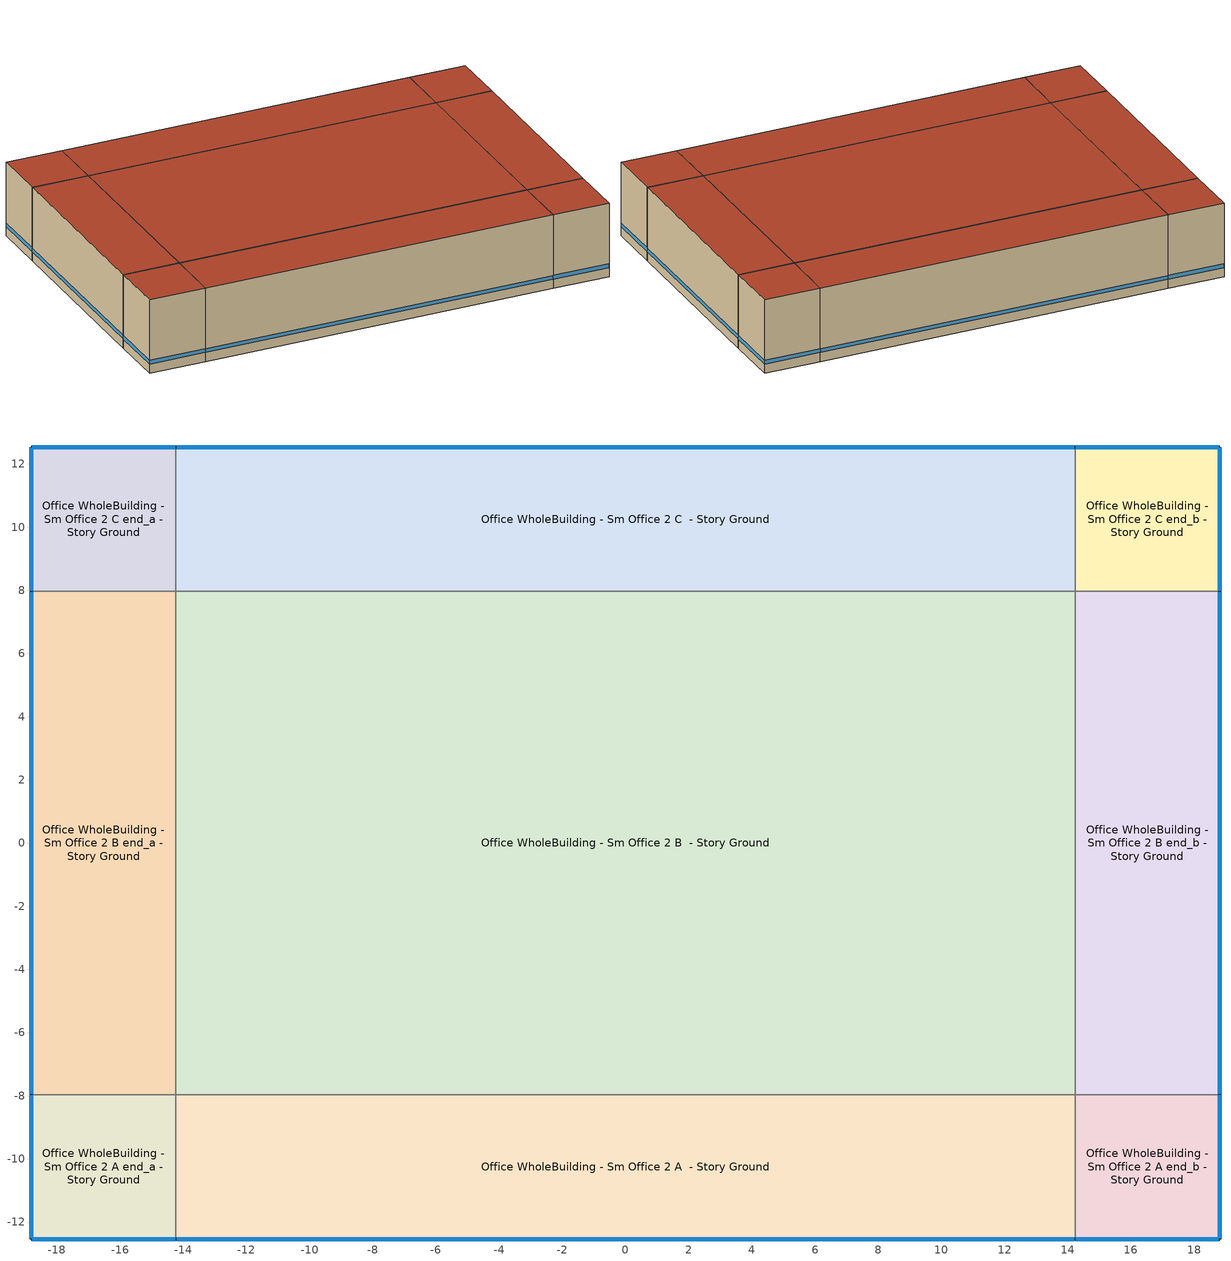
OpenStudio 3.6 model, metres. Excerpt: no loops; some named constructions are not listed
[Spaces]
Office WholeBuilding - Sm Office 2 A end_a - Story Ground
 floor ground (Foundation F 09 Perim 914 Area 209): -18.8,-12.54 -18.8,-7.96 -14.23,-7.96 -14.23,-12.54 z0
 wall outside: -18.8,-7.96 -18.8,-12.54 -14.23,-12.54 z0:6.1
 wall to Office WholeBuilding - Sm Office 2 B end_a - Story Ground: -14.23,-7.96 -18.8,-7.96 z0:6.1
 wall to Office WholeBuilding - Sm Office 2 A  - Story Ground: -14.23,-12.54 -14.23,-7.96 z0:6.1
 window: -18.8,-7.99 -18.8,-12.51 / -18.78,-12.54 -14.26,-12.54 z0.76:1.07
 roof outside: -14.23,-12.54 -14.23,-7.96 -18.8,-7.96 -18.8,-12.54 z6.1
Office WholeBuilding - Sm Office 2 B end_a - Story Ground
 floor ground (Foundation F 09 Perim 1593 Area 7283): -18.8,-7.96 -18.8,7.96 -14.23,7.96 -14.23,-7.96 z0
 wall outside: -18.8,7.96 -18.8,-7.96 z0:6.1
 wall to Office WholeBuilding - Sm Office 2 C end_a - Story Ground: -14.23,7.96 -18.8,7.96 z0:6.1
 wall to Office WholeBuilding - Sm Office 2 B  - Story Ground: -14.23,-7.96 -14.23,7.96 z0:6.1
 window: -18.8,7.94 -18.8,-7.94 z0.76:1.07
 roof outside: -14.23,-7.96 -14.23,7.96 -18.8,7.96 -18.8,-7.96 z6.1
Office WholeBuilding - Sm Office 2 C end_a - Story Ground
 floor ground (Foundation F 09 Perim 914 Area 209): -18.8,7.96 -18.8,12.54 -14.23,12.54 -14.23,7.96 z0
 wall outside: -14.23,12.54 -18.8,12.54 -18.8,7.96 z0:6.1
 wall to Office WholeBuilding - Sm Office 2 C  - Story Ground: -14.23,7.96 -14.23,12.54 z0:6.1
 window: -18.8,12.51 -18.8,7.99 / -14.26,12.54 -18.78,12.54 z0.76:1.07
 roof outside: -14.23,7.96 -14.23,12.54 -18.8,12.54 -18.8,7.96 z6.1
Office WholeBuilding - Sm Office 2 A  - Story Ground
 floor ground (Foundation F 09 Perim 2847 Area 13014): -14.23,-12.54 -14.23,-7.96 14.23,-7.96 14.23,-12.54 z0
 wall outside: -14.23,-12.54 14.23,-12.54 z0:6.1
 wall to Office WholeBuilding - Sm Office 2 B  - Story Ground: 14.23,-7.96 -14.23,-7.96 z0:6.1
 wall to Office WholeBuilding - Sm Office 2 A end_b - Story Ground: 14.23,-12.54 14.23,-7.96 z0:6.1
 window: -14.21,-12.54 14.21,-12.54 z0.76:1.07
 roof outside: 14.23,-12.54 14.23,-7.96 -14.23,-7.96 -14.23,-12.54 z6.1
Office WholeBuilding - Sm Office 2 B  - Story Ground
 floor ground (Foundation F 09 Perim 0 Area 45342): -14.23,-7.96 -14.23,7.96 14.23,7.96 14.23,-7.96 z0
 wall to Office WholeBuilding - Sm Office 2 C  - Story Ground: 14.23,7.96 -14.23,7.96 z0:6.1
 wall to Office WholeBuilding - Sm Office 2 B end_b - Story Ground: 14.23,-7.96 14.23,7.96 z0:6.1
 roof outside: 14.23,-7.96 14.23,7.96 -14.23,7.96 -14.23,-7.96 z6.1
Office WholeBuilding - Sm Office 2 C  - Story Ground
 floor ground (Foundation F 09 Perim 2847 Area 13014): -14.23,7.96 -14.23,12.54 14.23,12.54 14.23,7.96 z0
 wall outside: 14.23,12.54 -14.23,12.54 z0:6.1
 wall to Office WholeBuilding - Sm Office 2 C end_b - Story Ground: 14.23,7.96 14.23,12.54 z0:6.1
 window: 14.21,12.54 -14.21,12.54 z0.76:1.07
 roof outside: 14.23,7.96 14.23,12.54 -14.23,12.54 -14.23,7.96 z6.1
Office WholeBuilding - Sm Office 2 A end_b - Story Ground
 floor ground (Foundation F 09 Perim 914 Area 209): 14.23,-12.54 14.23,-7.96 18.8,-7.96 18.8,-12.54 z0
 wall outside: 14.23,-12.54 18.8,-12.54 18.8,-7.96 z0:6.1
 wall to Office WholeBuilding - Sm Office 2 B end_b - Story Ground: 18.8,-7.96 14.23,-7.96 z0:6.1
 window: 18.8,-12.51 18.8,-7.99 / 14.26,-12.54 18.78,-12.54 z0.76:1.07
 roof outside: 18.8,-12.54 18.8,-7.96 14.23,-7.96 14.23,-12.54 z6.1
Office WholeBuilding - Sm Office 2 B end_b - Story Ground
 floor ground (Foundation F 09 Perim 1593 Area 7283): 14.23,-7.96 14.23,7.96 18.8,7.96 18.8,-7.96 z0
 wall outside: 18.8,-7.96 18.8,7.96 z0:6.1
 wall to Office WholeBuilding - Sm Office 2 C end_b - Story Ground: 18.8,7.96 14.23,7.96 z0:6.1
 window: 18.8,-7.94 18.8,7.94 z0.76:1.07
 roof outside: 18.8,-7.96 18.8,7.96 14.23,7.96 14.23,-7.96 z6.1
Office WholeBuilding - Sm Office 2 C end_b - Story Ground
 floor ground (Foundation F 09 Perim 914 Area 209): 14.23,7.96 14.23,12.54 18.8,12.54 18.8,7.96 z0
 wall outside: 18.8,7.96 18.8,12.54 14.23,12.54 z0:6.1
 window: 18.78,12.54 14.26,12.54 / 18.8,7.99 18.8,12.51 z0.76:1.07
 roof outside: 18.8,7.96 18.8,12.54 14.23,12.54 14.23,7.96 z6.1
[Schedule:Ruleset]
Name | Default Day Schedule | Summer Design Day Schedule | Winter Design Day Schedule
Clothing Schedule | Clothing Schedule Default Winter Clothes
Work Efficiency Schedule | Work Efficiency Schedule Default
OfficeSmall INFIL_QUARTER_ON_SCH | OfficeSmall INFIL_QUARTER_ON_SCH Default | OfficeSmall INFIL_QUARTER_ON_SCH Summer Design Day | OfficeSmall INFIL_QUARTER_ON_SCH Winter Design Day
OfficeSmall BLDG_LIGHT_SCH_2010 | OfficeSmall BLDG_LIGHT_SCH_2010 Default | OfficeSmall BLDG_LIGHT_SCH_2010 Summer Design Day | OfficeSmall BLDG_LIGHT_SCH_2010 Winter Design Day
OfficeSmall BLDG_EQUIP_SCH_2010 | OfficeSmall BLDG_EQUIP_SCH_2010 Default | OfficeSmall BLDG_EQUIP_SCH_2010 Summer Design Day | OfficeSmall BLDG_EQUIP_SCH_2010 Winter Design Day
[Schedule:Day]
Clothing Schedule Default Winter Clothes; OfficeSmall INFIL_QUARTER_ON_SCH Default; OfficeSmall BLDG_LIGHT_SCH_2010 Summer Design Day; OfficeSmall BLDG_EQUIP_SCH_2010 Summer Design Day; Building Hours of Operation NonResidential Sunday: 24, 0, 1
Clothing Schedule Summer Clothes: 24, 0, 0.5
Air Velocity Schedule Default: 24, 0, 0.2
Work Efficiency Schedule Default; OfficeSmall BLDG_LIGHT_SCH_2010 Winter Design Day; OfficeSmall BLDG_EQUIP_SCH_2010 Winter Design Day: 24, 0, 0
OfficeSmall INFIL_QUARTER_ON_SCH Summer Design Day; OfficeSmall INFIL_QUARTER_ON_SCH SmrDsn|Wkdy Day: 7, 0, 1, 19, 0, 0.25, 24, 0, 1
OfficeSmall INFIL_QUARTER_ON_SCH Winter Design Day; OfficeSmall INFIL_QUARTER_ON_SCH WntrDsn|Sat Day: 7, 0, 1, 18, 0, 0.25, 24, 0, 1
OfficeSmall BLDG_LIGHT_SCH_2010 Default; autogen OfficeSmall BLDG_LIGHT_SCH_2010 1_day_sch: Yes, 4, 30, 0.18, 4, 40, 0.188333, 4, 50, 0.196667, 5, 0, 0.205, 5, 10, 0.213333, 5, 20, 0.221667, 5, 30, 0.23, 5, 40, 0.222843, 5, 50, 0.215686, 6, 0, 0.20853, 6, 10, 0.201373, 6, 20, 0.194216, 6, 30, 0.187059, 6, 40, 0.212813, 6, 50, 0.238568, 7, 0, 0.264323, 7, 10, 0.290077, 7, 20, 0.315831, 7, 30, 0.341586, 7, 40, 0.40665, 7, 50, 0.471714, 8, 0, 0.536778, 8, 9, 0.601842, 8, 19, 0.666906, 8, 29, 0.73197, 8, 30, 0.73197, 11, 30, 0.73197, 11, 39, 0.718415, 11, 49, 0.70486, 11, 59, 0.691305, 12, 9, 0.67775, 12, 19, 0.664195, 12, 29, 0.65064, 12, 30, 0.65064, 12, 39, 0.664195, 12, 49, 0.67775, 12, 59, 0.691305, 13, 9, 0.70486, 13, 19, 0.718415, 13, 29, 0.73197, 13, 30, 0.73197, 16, 30, 0.73197, 16, 40, 0.692661, 16, 50, 0.653351, 17, 0, 0.614041, 17, 10, 0.574732, 17, 20, 0.535422, 17, 30, 0.496113, 17, 40, 0.470359, 17, 50, 0.444604, 18, 0, 0.418849, 18, 10, 0.393095, 18, 20, 0.36734, 18, 30, 0.341586, 19, 0, 0.341586, 19, 10, 0.334809, 19, 20, 0.328031, 19, 30, 0.321254, 19, 40, 0.314476, 19, 50, 0.307698, 20, 0, 0.300921, 20, 10, 0.294144, 20, 20, 0.287366, 20, 30, 0.280589, 20, 40, 0.273811, 20, 50, 0.267033, 21, 0, 0.260256, 21, 30, 0.260256, 21, 40, 0.248057, 21, 50, 0.235857, 22, 0, 0.223658, 22, 10, 0.211458, 22, 20, 0.199259, 22, 30, 0.187059, 22, 40, 0.185883, 22, 50, 0.184706, 23, 0, 0.18353, 23, 10, 0.182353, 23, 20, 0.181176, 23, 30, 0.18, 24, 0, 0.18
OfficeSmall BLDG_LIGHT_SCH_2010 Wknd Day: Yes, 4, 30, 0.18, 24, 0, 0.18
OfficeSmall BLDG_EQUIP_SCH_2010 Default; autogen OfficeSmall BLDG_EQUIP_SCH_2010 1_day_sch: Yes, 0, 10, 0.3406, 0, 20, 0.383175, 0, 30, 0.42575, 5, 0, 0.42575, 5, 10, 0.430661, 5, 20, 0.435571, 5, 30, 0.440482, 5, 40, 0.445393, 5, 50, 0.450303, 6, 0, 0.455214, 6, 10, 0.460124, 6, 20, 0.465035, 6, 30, 0.469946, 6, 40, 0.474856, 6, 50, 0.479767, 7, 0, 0.484677, 7, 10, 0.525067, 7, 20, 0.565457, 7, 30, 0.605847, 7, 40, 0.646237, 7, 50, 0.686626, 8, 0, 0.727016, 8, 10, 0.767406, 8, 20, 0.807796, 8, 30, 0.848186, 8, 39, 0.888575, 8, 49, 0.928965, 8, 59, 0.969355, 9, 0, 0.969355, 11, 30, 0.969355, 11, 39, 0.959661, 11, 49, 0.949968, 11, 59, 0.940274, 12, 9, 0.930581, 12, 19, 0.920887, 12, 29, 0.911194, 12, 30, 0.911194, 12, 39, 0.920887, 12, 49, 0.930581, 12, 59, 0.940274, 13, 9, 0.949968, 13, 19, 0.959661, 13, 29, 0.969355, 13, 30, 0.969355, 16, 30, 0.969355, 16, 40, 0.888575, 16, 50, 0.807796, 17, 0, 0.727016, 17, 10, 0.646237, 17, 20, 0.565457, 17, 30, 0.484677, 17, 40, 0.43621, 17, 50, 0.387742, 18, 0, 0.339274, 18, 10, 0.290806, 18, 20, 0.242339, 18, 30, 0.193871, 22, 30, 0.193871, 22, 40, 0.189942, 22, 50, 0.186014, 23, 0, 0.182086, 23, 10, 0.178157, 23, 20, 0.174229, 23, 30, 0.1703, 23, 40, 0.212875, 23, 50, 0.25545, 24, 0, 0.298025
OfficeSmall BLDG_EQUIP_SCH_2010 Wknd Day: Yes, 4, 30, 0.1703, 24, 0, 0.1703
autogen OfficeSmall ACTIVITY_SCH 0_day_sch: Yes, 24, 0, 120
autogen OfficeSmall BLDG_OCC_SCH 0_day_sch: Yes, 5, 30, 0.570791, 5, 40, 0.570603, 5, 50, 0.570414, 6, 0, 0.570225, 6, 10, 0.570036, 6, 20, 0.569848, 6, 30, 0.569659, 6, 40, 0.569281, 6, 50, 0.568904, 7, 0, 0.568526, 7, 10, 0.568149, 7, 20, 0.567771, 7, 30, 0.567394, 7, 40, 0.567583, 7, 50, 0.567771, 8, 0, 0.56796, 8, 9, 0.568149, 8, 19, 0.568338, 8, 29, 0.568526, 8, 30, 0.568526, 11, 30, 0.568526, 11, 39, 0.568715, 11, 49, 0.568904, 11, 59, 0.569093, 12, 9, 0.569281, 12, 19, 0.56947, 12, 29, 0.569659, 12, 30, 0.569659, 13, 30, 0.569659, 16, 30, 0.569659, 16, 40, 0.569848, 16, 50, 0.570036, 17, 0, 0.570225, 17, 10, 0.570414, 17, 20, 0.570603, 17, 30, 0.570791, 18, 30, 0.570791, 21, 30, 0.570791, 22, 30, 0.570791, 23, 30, 0.570791, 24, 0, 0.570791
autogen OfficeSmall HTGSETP_SCH_NO_OPTIMUM 0_day_sch: Yes, 6, 0, 18.3368, 19, 0, 18.3368, 24, 0, 18.3368
Schedule Day 89: 1, 0, 0.7, 2, 0, 0.7, 3, 0, 0.7, 4, 0, 0.7, 5, 0, 0.7, 6, 0, 0.7, 7, 0, 1, 8, 0, 1, 9, 0, 1, 10, 0, 1, 11, 0, 1, 12, 0, 1, 13, 0, 1, 14, 0, 1, 15, 0, 1, 16, 0, 1, 17, 0, 0, 18, 0, 0, 19, 0, 0, 20, 0, 0, 21, 0, 0, 22, 0, 0, 23, 0, 0, 24, 0, 0
Schedule Day 90; Schedule Day 91; Schedule Day 92; Schedule Day 93; Schedule Day 94; Schedule Day 95; Schedule Day 129; Schedule Day 130; Schedule Day 131; Schedule Day 132; Schedule Day 133; Schedule Day 134; Schedule Day 135; Schedule Day 136; Schedule Day 138; Schedule Day 139; Schedule Day 140; Schedule Day 141; Schedule Day 142; Schedule Day 143; Schedule Day 146; Schedule Day 147; Schedule Day 148; Schedule Day 149; Schedule Day 150; Schedule Day 151; Schedule Day 154; Schedule Day 155; Schedule Day 156; Schedule Day 157; Schedule Day 158; Schedule Day 159; Schedule Day 170; Schedule Day 171; Schedule Day 172; Schedule Day 173; Schedule Day 174; Schedule Day 175; Schedule Day 178; Schedule Day 179; Schedule Day 180; Schedule Day 181; Schedule Day 182; Schedule Day 183; Schedule Day 210; Schedule Day 211; Schedule Day 212; Schedule Day 213; Schedule Day 214; Schedule Day 215; Schedule Day 242; Schedule Day 243; Schedule Day 244; Schedule Day 245; Schedule Day 246; Schedule Day 247: 1, 0, 0, 2, 0, 0, 3, 0, 0, 4, 0, 0, 5, 0, 0, 6, 0, 0, 7, 0, 0, 8, 0, 0, 9, 0, 0, 10, 0, 0, 11, 0, 0, 12, 0, 0, 13, 0, 0, 14, 0, 0, 15, 0, 0, 16, 0, 0, 17, 0, 0, 18, 0, 0, 19, 0, 0, 20, 0, 0, 21, 0, 0, 22, 0, 0, 23, 0, 0, 24, 0, 0
Schedule Day 96; Schedule Day 160; Schedule Day 184: 1, 0, 0, 2, 0, 0, 3, 0, 0, 4, 0, 0, 5, 0, 0, 6, 0, 0, 7, 0, 0, 8, 0, 0, 9, 0, 0, 10, 0, 0, 11, 0, 0, 12, 0, 0, 13, 0, 0, 14, 0, 0, 15, 0, 0, 16, 0, 0, 17, 0, 1, 18, 0, 1, 19, 0, 1, 20, 0, 1, 21, 0, 1, 22, 0, 1, 23, 0, 1, 24, 0, 1
Schedule Day 137: 1, 0, 0.42575, 2, 0, 0.42575, 3, 0, 0.42575, 4, 0, 0.42575, 5, 0, 0.42575, 6, 0, 0.455214, 7, 0, 0.484677, 8, 0, 0.727016, 9, 0, 0.969355, 10, 0, 0.969355, 11, 0, 0.969355, 12, 0, 0.939305, 13, 0, 0.941244, 14, 0, 0.969355, 15, 0, 0.969355, 16, 0, 0.969355, 17, 0, 0, 18, 0, 0, 19, 0, 0, 20, 0, 0, 21, 0, 0, 22, 0, 0, 23, 0, 0, 24, 0, 0
Schedule Day 144: 1, 0, 0, 2, 0, 0, 3, 0, 0, 4, 0, 0, 5, 0, 0, 6, 0, 0, 7, 0, 0, 8, 0, 0, 9, 0, 0, 10, 0, 0, 11, 0, 0, 12, 0, 0, 13, 0, 0, 14, 0, 0, 15, 0, 0, 16, 0, 0, 17, 0, 0.727016, 18, 0, 0.339274, 19, 0, 0.193871, 20, 0, 0.193871, 21, 0, 0.193871, 22, 0, 0.193871, 23, 0, 0.182086, 24, 0, 0.298025
Schedule Day 145: 1, 0, 0.0400007, 2, 0, 0.0800005, 3, 0, 0.12, 4, 0, 0.16, 5, 0, 0.205, 6, 0, 0.20853, 7, 0, 0.264323, 8, 0, 0.536778, 9, 0, 0.73197, 10, 0, 0.73197, 11, 0, 0.73197, 12, 0, 0.689949, 13, 0, 0.692661, 14, 0, 0.73197, 15, 0, 0.73197, 16, 0, 0.73197, 17, 0, 0, 18, 0, 0, 19, 0, 0, 20, 0, 0, 21, 0, 0, 22, 0, 0, 23, 0, 0, 24, 0, 0
Schedule Day 152: 1, 0, 0, 2, 0, 0, 3, 0, 0, 4, 0, 0, 5, 0, 0, 6, 0, 0, 7, 0, 0, 8, 0, 0, 9, 0, 0, 10, 0, 0, 11, 0, 0, 12, 0, 0, 13, 0, 0, 14, 0, 0, 15, 0, 0, 16, 0, 0, 17, 0, 0.614041, 18, 0, 0.418849, 19, 0, 0.341586, 20, 0, 0.300921, 21, 0, 0.260256, 22, 0, 0.223658, 23, 0, 0.18353, 24, 0, 0.18
Schedule Day 153: 1, 0, 0, 2, 0, 0, 3, 0, 0, 4, 0, 0, 5, 0, 0, 6, 0, 0, 7, 0, 1, 8, 0, 1, 9, 0, 1, 10, 0, 1, 11, 0, 1, 12, 0, 1, 13, 0, 1, 14, 0, 1, 15, 0, 1, 16, 0, 1, 17, 0, 0, 18, 0, 0, 19, 0, 0, 20, 0, 0, 21, 0, 0, 22, 0, 0, 23, 0, 0, 24, 0, 0
Schedule Day 169: 1, 0, 1, 2, 0, 1, 3, 0, 1, 4, 0, 1, 5, 0, 1, 6, 0, 1, 7, 0, 1, 8, 0, 0.25, 9, 0, 0.25, 10, 0, 0.25, 11, 0, 0.25, 12, 0, 0.25, 13, 0, 0.25, 14, 0, 0.25, 15, 0, 0.25, 16, 0, 0.25, 17, 0, 0, 18, 0, 0, 19, 0, 0, 20, 0, 0, 21, 0, 0, 22, 0, 0, 23, 0, 0, 24, 0, 0
Schedule Day 176: 1, 0, 0, 2, 0, 0, 3, 0, 0, 4, 0, 0, 5, 0, 0, 6, 0, 0, 7, 0, 0, 8, 0, 0, 9, 0, 0, 10, 0, 0, 11, 0, 0, 12, 0, 0, 13, 0, 0, 14, 0, 0, 15, 0, 0, 16, 0, 0, 17, 0, 0.25, 18, 0, 0.25, 19, 0, 0.25, 20, 0, 1, 21, 0, 1, 22, 0, 1, 23, 0, 1, 24, 0, 1
Schedule Day 177: 1, 0, 1, 2, 0, 1, 3, 0, 1, 4, 0, 1, 5, 0, 1, 6, 0, 1, 7, 0, 1, 8, 0, 1, 9, 0, 1, 10, 0, 1, 11, 0, 1, 12, 0, 1, 13, 0, 1, 14, 0, 1, 15, 0, 1, 16, 0, 1, 17, 0, 0, 18, 0, 0, 19, 0, 0, 20, 0, 0, 21, 0, 0, 22, 0, 0, 23, 0, 0, 24, 0, 0
Schedule Day 209: 1, 0, 15.4051, 2, 0, 30.8098, 3, 0, 46.2145, 4, 0, 61.6192, 5, 0, 69.3517, 6, 0, 69.412, 7, 0, 69.4723, 8, 0, 69.5327, 9, 0, 69.593, 10, 0, 69.6533, 11, 0, 69.7137, 12, 0, 69.774, 13, 0, 69.8343, 14, 0, 69.8947, 15, 0, 69.955, 16, 0, 70.0153, 17, 0, 0, 18, 0, 0, 19, 0, 0, 20, 0, 0, 21, 0, 0, 22, 0, 0, 23, 0, 0, 24, 0, 0
Schedule Day 216: 1, 0, 0, 2, 0, 0, 3, 0, 0, 4, 0, 0, 5, 0, 0, 6, 0, 0, 7, 0, 0, 8, 0, 0, 9, 0, 0, 10, 0, 0, 11, 0, 0, 12, 0, 0, 13, 0, 0, 14, 0, 0, 15, 0, 0, 16, 0, 0, 17, 0, 70.0756, 18, 0, 70.136, 19, 0, 70.1963, 20, 0, 70.2566, 21, 0, 70.317, 22, 0, 70.3773, 23, 0, 70.4376, 24, 0, 70.498
Schedule Day 241: 1, 0, 3.0562, 2, 0, 6.11233, 3, 0, 9.16845, 4, 0, 12.2246, 5, 0, 15.2807, 6, 0, 18.3368, 7, 0, 18.3368, 8, 0, 18.3368, 9, 0, 18.3368, 10, 0, 18.3368, 11, 0, 18.3368, 12, 0, 18.3368, 13, 0, 18.3368, 14, 0, 18.3368, 15, 0, 18.3368, 16, 0, 18.3368, 17, 0, 0, 18, 0, 0, 19, 0, 0, 20, 0, 0, 21, 0, 0, 22, 0, 0, 23, 0, 0, 24, 0, 0
Schedule Day 248: 1, 0, 0, 2, 0, 0, 3, 0, 0, 4, 0, 0, 5, 0, 0, 6, 0, 0, 7, 0, 0, 8, 0, 0, 9, 0, 0, 10, 0, 0, 11, 0, 0, 12, 0, 0, 13, 0, 0, 14, 0, 0, 15, 0, 0, 16, 0, 0, 17, 0, 18.3368, 18, 0, 18.3368, 19, 0, 18.3368, 20, 0, 18.3368, 21, 0, 18.3368, 22, 0, 18.3368, 23, 0, 18.3368, 24, 0, 18.3368
[Schedule:Rule]
Schedule Rule 3: Schedule Ruleset=Clothing Schedule; Rule Order=0; Day Schedule=Clothing Schedule Summer Clothes; Date Specification Type=DateRange; Start Month=5; Start Day=1; End Month=9; End Day=30
Schedule Rule 9: Schedule Ruleset=OfficeSmall INFIL_QUARTER_ON_SCH; Rule Order=9; Day Schedule=OfficeSmall INFIL_QUARTER_ON_SCH SmrDsn|Wkdy Day; Date Specification Type=DateRange; Start Month=1; Start Day=1; End Month=12; End Day=31; Apply Monday=Yes; Apply Tuesday=Yes; Apply Wednesday=Yes; Apply Thursday=Yes; Apply Friday=Yes
Schedule Rule 10: Schedule Ruleset=OfficeSmall INFIL_QUARTER_ON_SCH; Rule Order=8; Day Schedule=OfficeSmall INFIL_QUARTER_ON_SCH WntrDsn|Sat Day; Date Specification Type=DateRange; Start Month=1; Start Day=1; End Month=12; End Day=31; Apply Saturday=Yes
Schedule Rule 18: Schedule Ruleset=OfficeSmall BLDG_LIGHT_SCH_2010; Rule Order=8; Day Schedule=OfficeSmall BLDG_LIGHT_SCH_2010 Wknd Day; Date Specification Type=DateRange; Start Month=1; Start Day=1; End Month=12; End Day=31; Apply Saturday=Yes; Apply Sunday=Yes
Schedule Rule 20: Schedule Ruleset=OfficeSmall BLDG_EQUIP_SCH_2010; Rule Order=8; Day Schedule=OfficeSmall BLDG_EQUIP_SCH_2010 Wknd Day; Date Specification Type=DateRange; Start Month=1; Start Day=1; End Month=12; End Day=31; Apply Saturday=Yes; Apply Sunday=Yes
autogen OfficeSmall BLDG_EQUIP_SCH_2010 1: Schedule Ruleset=OfficeSmall BLDG_EQUIP_SCH_2010; Rule Order=9; Day Schedule=autogen OfficeSmall BLDG_EQUIP_SCH_2010 1_day_sch; Date Specification Type=SpecificDates; Apply Monday=Yes; Apply Tuesday=Yes; Apply Wednesday=Yes; Apply Thursday=Yes; Apply Friday=Yes; Apply Saturday=Yes; Apply Sunday=Yes; Specific Month 1=1; Specific Day 1=2; Specific Month 2=1; Specific Day 2=9; Specific Month 3=1; Specific Day 3=16; Specific Month 4=1; Specific Day 4=23; Specific Month 5=1; Specific Day 5=30; Specific Month 6=2; Specific Day 6=6; Specific Month 7=2; Specific Day 7=13; Specific Month 8=2; Specific Day 8=20; Specific Month 9=2; Specific Day 9=27; Specific Month 10=3; Specific Day 10=5; Specific Month 11=3; Specific Day 11=12; Specific Month 12=3; Specific Day 12=19; Specific Month 13=3; Specific Day 13=26; Specific Month 14=4; Specific Day 14=2; Specific Month 15=4; Specific Day 15=9; Specific Month 16=4; Specific Day 16=16; Specific Month 17=4; Specific Day 17=23; Specific Month 18=4; Specific Day 18=30; Specific Month 19=5; Specific Day 19=7; Specific Month 20=5; Specific Day 20=14; Specific Month 21=5; Specific Day 21=21; Specific Month 22=5; Specific Day 22=28; Specific Month 23=6; Specific Day 23=4; Specific Month 24=6; Specific Day 24=11; Specific Month 25=6; Specific Day 25=18; Specific Month 26=6; Specific Day 26=25; Specific Month 27=7; Specific Day 27=2; Specific Month 28=7; Specific Day 28=9; Specific Month 29=7; Specific Day 29=16; Specific Month 30=7; Specific Day 30=23; Specific Month 31=7; Specific Day 31=30; Specific Month 32=8; Specific Day 32=6; Specific Month 33=8; Specific Day 33=13; Specific Month 34=8; Specific Day 34=20; Specific Month 35=8; Specific Day 35=27; Specific Month 36=9; Specific Day 36=3; Specific Month 37=9; Specific Day 37=10; Specific Month 38=9; Specific Day 38=17; Specific Month 39=9; Specific Day 39=24; Specific Month 40=10; Specific Day 40=1; Specific Month 41=10; Specific Day 41=8; Specific Month 42=10; Specific Day 42=15; Specific Month 43=10; Specific Day 43=22; Specific Month 44=10; Specific Day 44=29; Specific Month 45=11; Specific Day 45=5; Specific Month 46=11; Specific Day 46=12; Specific Month 47=11; Specific Day 47=19; Specific Month 48=11; Specific Day 48=26; Specific Month 49=12; Specific Day 49=3; Specific Month 50=12; Specific Day 50=10; Specific Month 51=12; Specific Day 51=17; Specific Month 52=12; Specific Day 52=24; Specific Month 53=12; Specific Day 53=31
autogen OfficeSmall BLDG_LIGHT_SCH_2010 1: Schedule Ruleset=OfficeSmall BLDG_LIGHT_SCH_2010; Rule Order=9; Day Schedule=autogen OfficeSmall BLDG_LIGHT_SCH_2010 1_day_sch; Date Specification Type=SpecificDates; Apply Monday=Yes; Apply Tuesday=Yes; Apply Wednesday=Yes; Apply Thursday=Yes; Apply Friday=Yes; Apply Saturday=Yes; Apply Sunday=Yes; Specific Month 1=1; Specific Day 1=2; Specific Month 2=1; Specific Day 2=9; Specific Month 3=1; Specific Day 3=16; Specific Month 4=1; Specific Day 4=23; Specific Month 5=1; Specific Day 5=30; Specific Month 6=2; Specific Day 6=6; Specific Month 7=2; Specific Day 7=13; Specific Month 8=2; Specific Day 8=20; Specific Month 9=2; Specific Day 9=27; Specific Month 10=3; Specific Day 10=5; Specific Month 11=3; Specific Day 11=12; Specific Month 12=3; Specific Day 12=19; Specific Month 13=3; Specific Day 13=26; Specific Month 14=4; Specific Day 14=2; Specific Month 15=4; Specific Day 15=9; Specific Month 16=4; Specific Day 16=16; Specific Month 17=4; Specific Day 17=23; Specific Month 18=4; Specific Day 18=30; Specific Month 19=5; Specific Day 19=7; Specific Month 20=5; Specific Day 20=14; Specific Month 21=5; Specific Day 21=21; Specific Month 22=5; Specific Day 22=28; Specific Month 23=6; Specific Day 23=4; Specific Month 24=6; Specific Day 24=11; Specific Month 25=6; Specific Day 25=18; Specific Month 26=6; Specific Day 26=25; Specific Month 27=7; Specific Day 27=2; Specific Month 28=7; Specific Day 28=9; Specific Month 29=7; Specific Day 29=16; Specific Month 30=7; Specific Day 30=23; Specific Month 31=7; Specific Day 31=30; Specific Month 32=8; Specific Day 32=6; Specific Month 33=8; Specific Day 33=13; Specific Month 34=8; Specific Day 34=20; Specific Month 35=8; Specific Day 35=27; Specific Month 36=9; Specific Day 36=3; Specific Month 37=9; Specific Day 37=10; Specific Month 38=9; Specific Day 38=17; Specific Month 39=9; Specific Day 39=24; Specific Month 40=10; Specific Day 40=1; Specific Month 41=10; Specific Day 41=8; Specific Month 42=10; Specific Day 42=15; Specific Month 43=10; Specific Day 43=22; Specific Month 44=10; Specific Day 44=29; Specific Month 45=11; Specific Day 45=5; Specific Month 46=11; Specific Day 46=12; Specific Month 47=11; Specific Day 47=19; Specific Month 48=11; Specific Day 48=26; Specific Month 49=12; Specific Day 49=3; Specific Month 50=12; Specific Day 50=10; Specific Month 51=12; Specific Day 51=17; Specific Month 52=12; Specific Day 52=24; Specific Month 53=12; Specific Day 53=31
Work Efficiency Schedule Outage Day 304: Schedule Ruleset=Work Efficiency Schedule; Rule Order=7; Day Schedule=Schedule Day 129; Date Specification Type=DateRange; Start Month=10; Start Day=31; End Month=10; End Day=31; Apply Monday=Yes; Apply Tuesday=Yes; Apply Wednesday=Yes; Apply Thursday=Yes; Apply Friday=Yes; Apply Saturday=Yes; Apply Sunday=Yes
Work Efficiency Schedule Outage Day 305: Schedule Ruleset=Work Efficiency Schedule; Rule Order=6; Day Schedule=Schedule Day 130; Date Specification Type=DateRange; Start Month=11; Start Day=1; End Month=11; End Day=1; Apply Monday=Yes; Apply Tuesday=Yes; Apply Wednesday=Yes; Apply Thursday=Yes; Apply Friday=Yes; Apply Saturday=Yes; Apply Sunday=Yes
Work Efficiency Schedule Outage Day 306: Schedule Ruleset=Work Efficiency Schedule; Rule Order=5; Day Schedule=Schedule Day 131; Date Specification Type=DateRange; Start Month=11; Start Day=2; End Month=11; End Day=2; Apply Monday=Yes; Apply Tuesday=Yes; Apply Wednesday=Yes; Apply Thursday=Yes; Apply Friday=Yes; Apply Saturday=Yes; Apply Sunday=Yes
Work Efficiency Schedule Outage Day 307: Schedule Ruleset=Work Efficiency Schedule; Rule Order=4; Day Schedule=Schedule Day 132; Date Specification Type=DateRange; Start Month=11; Start Day=3; End Month=11; End Day=3; Apply Monday=Yes; Apply Tuesday=Yes; Apply Wednesday=Yes; Apply Thursday=Yes; Apply Friday=Yes; Apply Saturday=Yes; Apply Sunday=Yes
Work Efficiency Schedule Outage Day 308: Schedule Ruleset=Work Efficiency Schedule; Rule Order=3; Day Schedule=Schedule Day 133; Date Specification Type=DateRange; Start Month=11; Start Day=4; End Month=11; End Day=4; Apply Monday=Yes; Apply Tuesday=Yes; Apply Wednesday=Yes; Apply Thursday=Yes; Apply Friday=Yes; Apply Saturday=Yes; Apply Sunday=Yes
Work Efficiency Schedule Outage Day 309: Schedule Ruleset=Work Efficiency Schedule; Rule Order=2; Day Schedule=Schedule Day 134; Date Specification Type=DateRange; Start Month=11; Start Day=5; End Month=11; End Day=5; Apply Monday=Yes; Apply Tuesday=Yes; Apply Wednesday=Yes; Apply Thursday=Yes; Apply Friday=Yes; Apply Saturday=Yes; Apply Sunday=Yes
Work Efficiency Schedule Outage Day 310: Schedule Ruleset=Work Efficiency Schedule; Rule Order=1; Day Schedule=Schedule Day 135; Date Specification Type=DateRange; Start Month=11; Start Day=6; End Month=11; End Day=6; Apply Monday=Yes; Apply Tuesday=Yes; Apply Wednesday=Yes; Apply Thursday=Yes; Apply Friday=Yes; Apply Saturday=Yes; Apply Sunday=Yes
Work Efficiency Schedule Outage Day 311: Schedule Ruleset=Work Efficiency Schedule; Rule Order=0; Day Schedule=Schedule Day 136; Date Specification Type=DateRange; Start Month=11; Start Day=7; End Month=11; End Day=7; Apply Monday=Yes; Apply Tuesday=Yes; Apply Wednesday=Yes; Apply Thursday=Yes; Apply Friday=Yes; Apply Saturday=Yes; Apply Sunday=Yes
OfficeSmall BLDG_EQUIP_SCH_2010 Outage Day 304: Schedule Ruleset=OfficeSmall BLDG_EQUIP_SCH_2010; Rule Order=7; Day Schedule=Schedule Day 137; Date Specification Type=DateRange; Start Month=10; Start Day=31; End Month=10; End Day=31; Apply Monday=Yes; Apply Tuesday=Yes; Apply Wednesday=Yes; Apply Thursday=Yes; Apply Friday=Yes; Apply Saturday=Yes; Apply Sunday=Yes
OfficeSmall BLDG_EQUIP_SCH_2010 Outage Day 305: Schedule Ruleset=OfficeSmall BLDG_EQUIP_SCH_2010; Rule Order=6; Day Schedule=Schedule Day 138; Date Specification Type=DateRange; Start Month=11; Start Day=1; End Month=11; End Day=1; Apply Monday=Yes; Apply Tuesday=Yes; Apply Wednesday=Yes; Apply Thursday=Yes; Apply Friday=Yes; Apply Saturday=Yes; Apply Sunday=Yes
OfficeSmall BLDG_EQUIP_SCH_2010 Outage Day 306: Schedule Ruleset=OfficeSmall BLDG_EQUIP_SCH_2010; Rule Order=5; Day Schedule=Schedule Day 139; Date Specification Type=DateRange; Start Month=11; Start Day=2; End Month=11; End Day=2; Apply Monday=Yes; Apply Tuesday=Yes; Apply Wednesday=Yes; Apply Thursday=Yes; Apply Friday=Yes; Apply Saturday=Yes; Apply Sunday=Yes
OfficeSmall BLDG_EQUIP_SCH_2010 Outage Day 307: Schedule Ruleset=OfficeSmall BLDG_EQUIP_SCH_2010; Rule Order=4; Day Schedule=Schedule Day 140; Date Specification Type=DateRange; Start Month=11; Start Day=3; End Month=11; End Day=3; Apply Monday=Yes; Apply Tuesday=Yes; Apply Wednesday=Yes; Apply Thursday=Yes; Apply Friday=Yes; Apply Saturday=Yes; Apply Sunday=Yes
OfficeSmall BLDG_EQUIP_SCH_2010 Outage Day 308: Schedule Ruleset=OfficeSmall BLDG_EQUIP_SCH_2010; Rule Order=3; Day Schedule=Schedule Day 141; Date Specification Type=DateRange; Start Month=11; Start Day=4; End Month=11; End Day=4; Apply Monday=Yes; Apply Tuesday=Yes; Apply Wednesday=Yes; Apply Thursday=Yes; Apply Friday=Yes; Apply Saturday=Yes; Apply Sunday=Yes
OfficeSmall BLDG_EQUIP_SCH_2010 Outage Day 309: Schedule Ruleset=OfficeSmall BLDG_EQUIP_SCH_2010; Rule Order=2; Day Schedule=Schedule Day 142; Date Specification Type=DateRange; Start Month=11; Start Day=5; End Month=11; End Day=5; Apply Monday=Yes; Apply Tuesday=Yes; Apply Wednesday=Yes; Apply Thursday=Yes; Apply Friday=Yes; Apply Saturday=Yes; Apply Sunday=Yes
OfficeSmall BLDG_EQUIP_SCH_2010 Outage Day 310: Schedule Ruleset=OfficeSmall BLDG_EQUIP_SCH_2010; Rule Order=1; Day Schedule=Schedule Day 143; Date Specification Type=DateRange; Start Month=11; Start Day=6; End Month=11; End Day=6; Apply Monday=Yes; Apply Tuesday=Yes; Apply Wednesday=Yes; Apply Thursday=Yes; Apply Friday=Yes; Apply Saturday=Yes; Apply Sunday=Yes
OfficeSmall BLDG_EQUIP_SCH_2010 Outage Day 311: Schedule Ruleset=OfficeSmall BLDG_EQUIP_SCH_2010; Rule Order=0; Day Schedule=Schedule Day 144; Date Specification Type=DateRange; Start Month=11; Start Day=7; End Month=11; End Day=7; Apply Monday=Yes; Apply Tuesday=Yes; Apply Wednesday=Yes; Apply Thursday=Yes; Apply Friday=Yes; Apply Saturday=Yes; Apply Sunday=Yes
OfficeSmall BLDG_LIGHT_SCH_2010 Outage Day 304: Schedule Ruleset=OfficeSmall BLDG_LIGHT_SCH_2010; Rule Order=7; Day Schedule=Schedule Day 145; Date Specification Type=DateRange; Start Month=10; Start Day=31; End Month=10; End Day=31; Apply Monday=Yes; Apply Tuesday=Yes; Apply Wednesday=Yes; Apply Thursday=Yes; Apply Friday=Yes; Apply Saturday=Yes; Apply Sunday=Yes
OfficeSmall BLDG_LIGHT_SCH_2010 Outage Day 305: Schedule Ruleset=OfficeSmall BLDG_LIGHT_SCH_2010; Rule Order=6; Day Schedule=Schedule Day 146; Date Specification Type=DateRange; Start Month=11; Start Day=1; End Month=11; End Day=1; Apply Monday=Yes; Apply Tuesday=Yes; Apply Wednesday=Yes; Apply Thursday=Yes; Apply Friday=Yes; Apply Saturday=Yes; Apply Sunday=Yes
OfficeSmall BLDG_LIGHT_SCH_2010 Outage Day 306: Schedule Ruleset=OfficeSmall BLDG_LIGHT_SCH_2010; Rule Order=5; Day Schedule=Schedule Day 147; Date Specification Type=DateRange; Start Month=11; Start Day=2; End Month=11; End Day=2; Apply Monday=Yes; Apply Tuesday=Yes; Apply Wednesday=Yes; Apply Thursday=Yes; Apply Friday=Yes; Apply Saturday=Yes; Apply Sunday=Yes
OfficeSmall BLDG_LIGHT_SCH_2010 Outage Day 307: Schedule Ruleset=OfficeSmall BLDG_LIGHT_SCH_2010; Rule Order=4; Day Schedule=Schedule Day 148; Date Specification Type=DateRange; Start Month=11; Start Day=3; End Month=11; End Day=3; Apply Monday=Yes; Apply Tuesday=Yes; Apply Wednesday=Yes; Apply Thursday=Yes; Apply Friday=Yes; Apply Saturday=Yes; Apply Sunday=Yes
OfficeSmall BLDG_LIGHT_SCH_2010 Outage Day 308: Schedule Ruleset=OfficeSmall BLDG_LIGHT_SCH_2010; Rule Order=3; Day Schedule=Schedule Day 149; Date Specification Type=DateRange; Start Month=11; Start Day=4; End Month=11; End Day=4; Apply Monday=Yes; Apply Tuesday=Yes; Apply Wednesday=Yes; Apply Thursday=Yes; Apply Friday=Yes; Apply Saturday=Yes; Apply Sunday=Yes
OfficeSmall BLDG_LIGHT_SCH_2010 Outage Day 309: Schedule Ruleset=OfficeSmall BLDG_LIGHT_SCH_2010; Rule Order=2; Day Schedule=Schedule Day 150; Date Specification Type=DateRange; Start Month=11; Start Day=5; End Month=11; End Day=5; Apply Monday=Yes; Apply Tuesday=Yes; Apply Wednesday=Yes; Apply Thursday=Yes; Apply Friday=Yes; Apply Saturday=Yes; Apply Sunday=Yes
OfficeSmall BLDG_LIGHT_SCH_2010 Outage Day 310: Schedule Ruleset=OfficeSmall BLDG_LIGHT_SCH_2010; Rule Order=1; Day Schedule=Schedule Day 151; Date Specification Type=DateRange; Start Month=11; Start Day=6; End Month=11; End Day=6; Apply Monday=Yes; Apply Tuesday=Yes; Apply Wednesday=Yes; Apply Thursday=Yes; Apply Friday=Yes; Apply Saturday=Yes; Apply Sunday=Yes
OfficeSmall BLDG_LIGHT_SCH_2010 Outage Day 311: Schedule Ruleset=OfficeSmall BLDG_LIGHT_SCH_2010; Rule Order=0; Day Schedule=Schedule Day 152; Date Specification Type=DateRange; Start Month=11; Start Day=7; End Month=11; End Day=7; Apply Monday=Yes; Apply Tuesday=Yes; Apply Wednesday=Yes; Apply Thursday=Yes; Apply Friday=Yes; Apply Saturday=Yes; Apply Sunday=Yes
OfficeSmall INFIL_QUARTER_ON_SCH Outage Day 304: Schedule Ruleset=OfficeSmall INFIL_QUARTER_ON_SCH; Rule Order=7; Day Schedule=Schedule Day 169; Date Specification Type=DateRange; Start Month=10; Start Day=31; End Month=10; End Day=31; Apply Monday=Yes; Apply Tuesday=Yes; Apply Wednesday=Yes; Apply Thursday=Yes; Apply Friday=Yes; Apply Saturday=Yes; Apply Sunday=Yes
OfficeSmall INFIL_QUARTER_ON_SCH Outage Day 305: Schedule Ruleset=OfficeSmall INFIL_QUARTER_ON_SCH; Rule Order=6; Day Schedule=Schedule Day 170; Date Specification Type=DateRange; Start Month=11; Start Day=1; End Month=11; End Day=1; Apply Monday=Yes; Apply Tuesday=Yes; Apply Wednesday=Yes; Apply Thursday=Yes; Apply Friday=Yes; Apply Saturday=Yes; Apply Sunday=Yes
OfficeSmall INFIL_QUARTER_ON_SCH Outage Day 306: Schedule Ruleset=OfficeSmall INFIL_QUARTER_ON_SCH; Rule Order=5; Day Schedule=Schedule Day 171; Date Specification Type=DateRange; Start Month=11; Start Day=2; End Month=11; End Day=2; Apply Monday=Yes; Apply Tuesday=Yes; Apply Wednesday=Yes; Apply Thursday=Yes; Apply Friday=Yes; Apply Saturday=Yes; Apply Sunday=Yes
OfficeSmall INFIL_QUARTER_ON_SCH Outage Day 307: Schedule Ruleset=OfficeSmall INFIL_QUARTER_ON_SCH; Rule Order=4; Day Schedule=Schedule Day 172; Date Specification Type=DateRange; Start Month=11; Start Day=3; End Month=11; End Day=3; Apply Monday=Yes; Apply Tuesday=Yes; Apply Wednesday=Yes; Apply Thursday=Yes; Apply Friday=Yes; Apply Saturday=Yes; Apply Sunday=Yes
OfficeSmall INFIL_QUARTER_ON_SCH Outage Day 308: Schedule Ruleset=OfficeSmall INFIL_QUARTER_ON_SCH; Rule Order=3; Day Schedule=Schedule Day 173; Date Specification Type=DateRange; Start Month=11; Start Day=4; End Month=11; End Day=4; Apply Monday=Yes; Apply Tuesday=Yes; Apply Wednesday=Yes; Apply Thursday=Yes; Apply Friday=Yes; Apply Saturday=Yes; Apply Sunday=Yes
OfficeSmall INFIL_QUARTER_ON_SCH Outage Day 309: Schedule Ruleset=OfficeSmall INFIL_QUARTER_ON_SCH; Rule Order=2; Day Schedule=Schedule Day 174; Date Specification Type=DateRange; Start Month=11; Start Day=5; End Month=11; End Day=5; Apply Monday=Yes; Apply Tuesday=Yes; Apply Wednesday=Yes; Apply Thursday=Yes; Apply Friday=Yes; Apply Saturday=Yes; Apply Sunday=Yes
OfficeSmall INFIL_QUARTER_ON_SCH Outage Day 310: Schedule Ruleset=OfficeSmall INFIL_QUARTER_ON_SCH; Rule Order=1; Day Schedule=Schedule Day 175; Date Specification Type=DateRange; Start Month=11; Start Day=6; End Month=11; End Day=6; Apply Monday=Yes; Apply Tuesday=Yes; Apply Wednesday=Yes; Apply Thursday=Yes; Apply Friday=Yes; Apply Saturday=Yes; Apply Sunday=Yes
OfficeSmall INFIL_QUARTER_ON_SCH Outage Day 311: Schedule Ruleset=OfficeSmall INFIL_QUARTER_ON_SCH; Rule Order=0; Day Schedule=Schedule Day 176; Date Specification Type=DateRange; Start Month=11; Start Day=7; End Month=11; End Day=7; Apply Monday=Yes; Apply Tuesday=Yes; Apply Wednesday=Yes; Apply Thursday=Yes; Apply Friday=Yes; Apply Saturday=Yes; Apply Sunday=Yes
